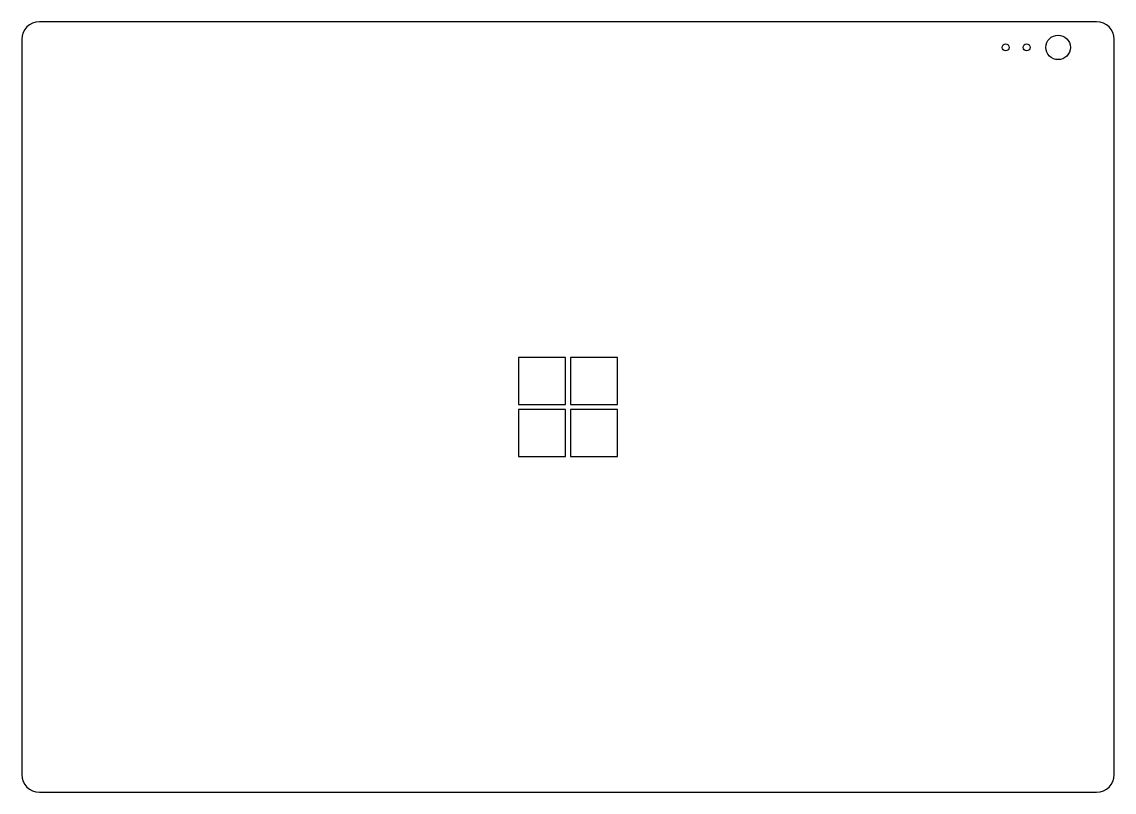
# Model space of a CAD drawing. Header units: millimetres. Extents: x 0 to 312, y 0 to 220.
import ezdxf

# ---------------------------------------------------------------- set-up
doc = ezdxf.new("R2010")
doc.units = ezdxf.units.MM

msp = doc.modelspace()

# ---------------------------------------------------------------- linework, layer by layer
at = {"color": 7, "linetype": 'Continuous', "lineweight": 25}
for p, q in [((307, 220), (5, 220)), ((0, 215), (0, 5)), ((312, 5), (312, 215)), ((141.9, 124.1), (141.9, 110.7)), ((155.3, 124.1), (141.9, 124.1)), ((155.3, 110.7), (155.3, 124.1)), ((156.7, 124.1), (156.7, 110.7)), ((170.1, 124.1), (156.7, 124.1)), ((170.1, 110.7), (170.1, 124.1)), ((141.9, 110.7), (155.3, 110.7)), ((141.9, 109.3), (141.9, 95.9)), ((155.3, 109.3), (141.9, 109.3)), ((155.3, 95.9), (155.3, 109.3)), ((156.7, 110.7), (170.1, 110.7)), ((156.7, 109.3), (156.7, 95.9)), ((170.1, 109.3), (156.7, 109.3)), ((170.1, 95.9), (170.1, 109.3)), ((141.9, 95.9), (155.3, 95.9)), ((156.7, 95.9), (170.1, 95.9)), ((5, 0), (307, 0))]:
    msp.add_line(p, q, dxfattribs=at)
for centre, radius in [((296, 212.7), 3.5), ((281, 212.7), 1), ((287, 212.7), 1)]:
    msp.add_circle(centre, radius, dxfattribs=at)
for centre, start, end in [((5, 215), 90, 180), ((307, 215), 0, 90), ((5, 5), 180, 270), ((307, 5), 270, 0)]:
    msp.add_arc(centre, 5, start, end, dxfattribs=at)

doc.saveas('drawing.dxf')
